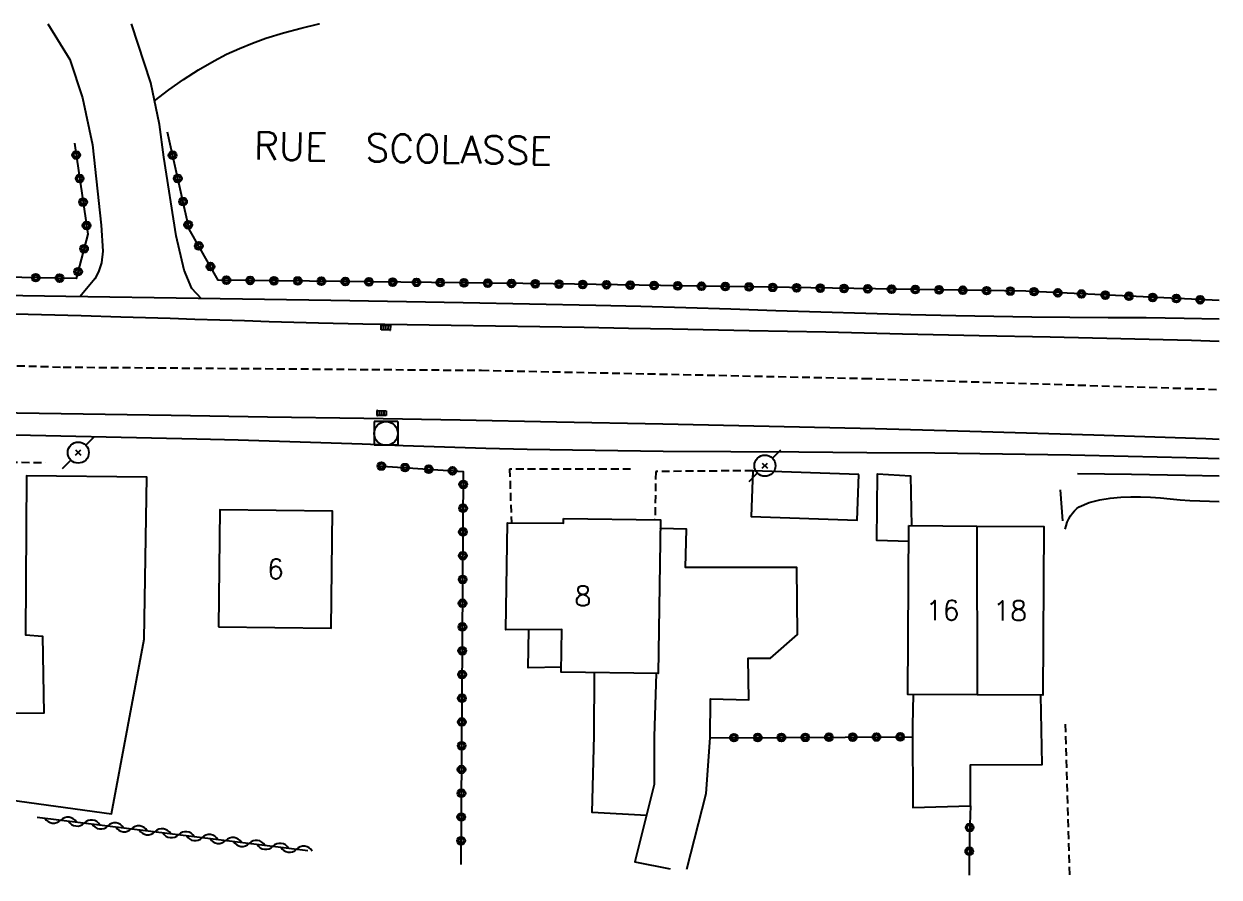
# Model space of a CAD drawing. Header units: millimetres. Extents: x 149000 to 150004, y 153000 to 154002.
# Drawn here: x 149924.5 to 150000, y 153946.1 to 154000 of the extents above; entities that cross this region are included whole.
import ezdxf
from ezdxf.enums import TextEntityAlignment as Align

# ---------------------------------------------------------------- set-up
doc = ezdxf.new("R2010")
doc.units = ezdxf.units.MM
doc.linetypes.add('DASHED', pattern=[0.75, 0.5, -0.25])
doc.layers.get('0').update_dxf_attribs({"linetype": 'CONTINUOUS'})
for name, color, linetype in [('W0001', 6, 'DASHED'), ('W0014', 7, 'CONTINUOUS'), ('W0017', 7, 'CONTINUOUS'), ('W0101', 7, 'CONTINUOUS'), ('W0104', 1, 'CONTINUOUS'), ('W0112', 1, 'DASHED'), ('W0211', 2, 'CONTINUOUS'), ('W0214', 2, 'CONTINUOUS'), ('W0310', 3, 'CONTINUOUS'), ('W0323', 7, 'CONTINUOUS'), ('W0333', 7, 'CONTINUOUS'), ('W0401', 7, 'CONTINUOUS'), ('W0420', 7, 'CONTINUOUS'), ('W0473', 7, 'CONTINUOUS'), ('W0989', 7, 'CONTINUOUS'), ('W0991', 7, 'CONTINUOUS'), ('W1102', 7, 'CONTINUOUS')]:
    doc.layers.add(name, color=color, linetype=linetype)
doc.styles.get("Standard").update_dxf_attribs({"font": 'romans.shx', "width": 0.85})

# ---------------------------------------------------------------- blocks, each defined once
blk = doc.blocks.new('T401')
for p, q in [((-0.3, 0.3), (0, 0.3)), ((-0.3, -0.25), (-0.3, 0.3)), ((-0.3, 0.15), (0, 0.15)), ((-0.3, 0), (0, 0)), ((0, 0.3), (0, -0.25)), ((-0.3, -0.15), (0, -0.15)), ((-0.3, -0.25), (-0.3, -0.3)), ((-0.3, -0.3), (0, -0.3)), ((0, -0.3), (0, -0.25))]:
    blk.add_line(p, q)
blk = doc.blocks.new('T473')
for p, q in [((0.500001, 0.500001), (1.000002, 1.000002)), ((-0.166667, 0.166667), (0.166667, -0.166667)), ((-0.166667, -0.166667), (0.166667, 0.166667)), ((-1.000002, -1.000002), (-0.500001, -0.500001))]:
    blk.add_line(p, q)
blk.add_ellipse((0, 0), major_axis=(0.471405, 0.471405), ratio=1, start_param=5.497787144, end_param=11.780972451)
blk = doc.blocks.new('T420')
for p, q in [((0.75, 0.75), (-0.75, 0.75)), ((-0.75, 0.75), (-0.75, -0.75)), ((0.75, 0.75), (0.75, -0.75)), ((0.75, -0.75), (-0.75, -0.75))]:
    blk.add_line(p, q)
blk.add_ellipse((0, 0), major_axis=(-0.53, 0.53), ratio=1, start_param=3.926991, end_param=10.210176)
blk = doc.blocks.new('t310o')
at = {"color": 0, "linetype": 'Continuous'}
for centre, start, end in [((-0.5, 0.375), 216.8699, 323.1304), ((0.5, -0.375), 36.8699, 143.1303)]:
    blk.add_arc(centre, 0.625, start, end, dxfattribs=at)
blk = doc.blocks.new('t323o')
at = {"color": 0, "linetype": 'Continuous'}
for radius in [0.25, 0.15]:
    blk.add_circle((0, 0), radius, dxfattribs=at)

msp = doc.modelspace()

# ---------------------------------------------------------------- linework, layer by layer
at = {"layer": 'W0001'}
msp.add_lwpolyline([(149897.853, 153979.212), (149927.014, 153978.326), (149953.421, 153978.124), (149977.595, 153977.612), (150000, 153976.915)], dxfattribs=at)
at = {"layer": 'W0014'}
for points in [[(150000, 153981.36), (149997.794, 153981.399), (149995.39, 153981.427), (149992.986, 153981.446), (149990.581, 153981.462), (149988.177, 153981.482), (149985.773, 153981.512), (149983.369, 153981.555), (149980.527, 153981.623), (149977.686, 153981.703), (149974.845, 153981.792), (149972.004, 153981.885), (149969.163, 153981.979), (149966.322, 153982.07), (149963.481, 153982.152), (149960.639, 153982.224), (149952.275, 153982.394), (149943.909, 153982.529), (149935.544, 153982.651), (149927.179, 153982.779), (149923.119, 153982.844)], [(150000, 153979.953), (149998.265, 153980.007), (149993.795, 153980.114), (149989.325, 153980.208), (149984.855, 153980.305), (149980.016, 153980.415), (149975.177, 153980.522), (149970.337, 153980.624), (149965.498, 153980.721), (149962.703, 153980.772), (149959.907, 153980.817), (149957.111, 153980.86), (149954.316, 153980.901), (149951.52, 153980.944), (149948.725, 153980.991), (149945.929, 153981.044), (149943.134, 153981.106), (149941.574, 153981.146), (149940.015, 153981.191), (149938.455, 153981.239), (149936.896, 153981.29), (149935.336, 153981.342), (149933.777, 153981.392), (149932.218, 153981.441), (149930.658, 153981.487), (149928.152, 153981.558), (149925.645, 153981.629), (149923.139, 153981.693)], [(149919.948, 153975.498), (149926.886, 153975.392), (149933.823, 153975.283), (149939.907, 153975.187), (149945.991, 153975.092), (149952.074, 153974.99), (149958.158, 153974.877), (149964.87, 153974.742), (149971.582, 153974.6), (149978.294, 153974.443), (149985.005, 153974.263), (149992.088, 153974.048), (149999.17, 153973.81), (150000, 153973.78)], [(149924.011, 153974.042), (149935.453, 153973.805), (149938.061, 153973.737), (149940.669, 153973.656), (149943.276, 153973.566), (149945.884, 153973.472), (149948.491, 153973.38), (149951.099, 153973.293), (149953.707, 153973.216), (149956.315, 153973.153), (149960.603, 153973.077), (149964.891, 153973.025), (149969.179, 153972.991), (149973.467, 153972.965), (149977.756, 153972.941), (149982.044, 153972.908), (149986.332, 153972.859), (149990.62, 153972.787), (149994.267, 153972.707), (149997.914, 153972.61), (150000, 153972.545)]]:
    msp.add_lwpolyline(points, dxfattribs=at)
at = {"layer": 'W0017'}
for points in [[(149926.046, 154000), (149927.429, 153997.753), (149928.236, 153995.334), (149928.859, 153992.371), (149929.406, 153987.28), (149929.529, 153985.641), (149929.444, 153984.908), (149929.238, 153984.352), (149929.009, 153983.9), (149928.075, 153982.764)], [(149935.759, 153982.639), (149935.132, 153983.3), (149934.65, 153984.448), (149934.139, 153986.624), (149933.366, 153991.59), (149933.094, 153993.643), (149932.557, 153996.283), (149931.331, 154000)]]:
    msp.add_lwpolyline(points, dxfattribs=at)
at = {"layer": 'W0101'}
msp.add_lwpolyline([(149936.814, 153961.924), (149943.934, 153961.839), (149944.022, 153969.232), (149936.902, 153969.317)], close=True, dxfattribs=at)
for points in [[(149958.608, 153968.762), (149964.732, 153968.672), (149964.589, 153958.975), (149958.465, 153959.065), (149958.505, 153961.758), (149958.505, 153961.762), (149958.505, 153961.758), (149954.966, 153961.731), (149955.078, 153968.489), (149958.604, 153968.463), (149958.604, 153968.467)], [(149958.604, 153968.467), (149958.608, 153968.762)], [(149984.721, 153957.628), (149980.34, 153957.658), (149980.414, 153968.313)], [(149980.414, 153968.313), (149984.698, 153968.283)], [(149984.698, 153968.283), (149988.943, 153968.254), (149988.869, 153957.599), (149984.721, 153957.628)]]:
    msp.add_lwpolyline(points, dxfattribs=at)
at = {"layer": 'W0104'}
msp.add_lwpolyline([(149977.255, 153971.55), (149970.556, 153971.782), (149970.456, 153968.89), (149977.155, 153968.658)], close=True, dxfattribs=at)
for points in [[(149980.407, 153967.299), (149980.403, 153967.31), (149978.386, 153967.375), (149978.428, 153971.593), (149980.508, 153971.469), (149980.586, 153968.312), (149980.587, 153968.312)], [(149909.753, 153950.997), (149909.751, 153950.996), (149915.372, 153952.127), (149930.061, 153950.114), (149932.124, 153961.152), (149932.296, 153971.379), (149924.69, 153971.462), (149924.63, 153961.41), (149925.7, 153961.339), (149925.8, 153956.479), (149915.277, 153956.438), (149914.817, 153957.681), (149908.002, 153956.502), (149908.21, 153954.993), (149908.208, 153954.992)], [(149966.389, 153946.62), (149967.603, 153951.393), (149967.867, 153954.917), (149967.884, 153957.375), (149970.316, 153957.314), (149970.274, 153959.946), (149971.685, 153959.951), (149973.37, 153961.449), (149973.336, 153965.681), (149966.315, 153965.661), (149966.369, 153968.092), (149964.724, 153968.137), (149964.724, 153968.147)], [(149958.47, 153959.379), (149958.458, 153959.378), (149956.38, 153959.331), (149956.425, 153961.742), (149956.421, 153961.742)], [(149963.839, 153950.022), (149963.843, 153950.018), (149960.416, 153950.199), (149960.546, 153955.057), (149960.568, 153959.034), (149960.571, 153959.034)], [(149964.451, 153958.977), (149964.334, 153954.988), (149964.328, 153951.972), (149963.102, 153947.087), (149965.334, 153946.641)], [(149980.676, 153957.656), (149980.675, 153957.659), (149980.65, 153955.694), (149980.659, 153950.52), (149984.302, 153950.623), (149984.308, 153953.213), (149988.839, 153953.225), (149988.747, 153957.6), (149988.749, 153957.6)]]:
    msp.add_lwpolyline(points, dxfattribs=at)
at = {"layer": 'W0112'}
for points in [[(149919.139, 153972.384), (149925.889, 153972.299)], [(149962.842, 153971.885), (149955.206, 153971.887), (149955.313, 153968.487)], [(149970.556, 153971.782), (149964.427, 153971.734), (149964.382, 153968.677)], [(149990.289, 153955.767), (149990.559, 153946.119)]]:
    msp.add_lwpolyline(points, dxfattribs=at)
at = {"layer": 'W0211'}
for points in [[(149989.967, 153970.575), (149990.117, 153968.616)], [(149990.291, 153968.087), (149990.343, 153968.311), (149990.417, 153968.528), (149990.511, 153968.737), (149990.626, 153968.936), (149990.738, 153969.098), (149990.864, 153969.252), (149991.009, 153969.39), (149991.175, 153969.504), (149991.8, 153969.781), (149992.461, 153969.948), (149993.128, 153970.042), (149993.79, 153970.107), (149994.417, 153970.143), (149995.045, 153970.143), (149995.672, 153970.115), (149996.297, 153970.066), (149996.918, 153970.009), (149997.539, 153969.952), (149998.161, 153969.904), (149998.785, 153969.875), (150000, 153969.842)]]:
    msp.add_lwpolyline(points, dxfattribs=at)
at = {"layer": 'W0214'}
msp.add_lwpolyline([(150000, 153971.432), (149997.883, 153971.478), (149994.468, 153971.542), (149991.052, 153971.594)], dxfattribs=at)
at = {"layer": 'W0310'}
msp.add_lwpolyline([(149925.368, 153949.9), (149942.456, 153947.792)], dxfattribs=at)
at = {"layer": 'W0323'}
for points in [[(149927.726, 153992.471), (149928.571, 153986.722), (149927.845, 153983.926), (149895.796, 153984.521), (149882.552, 153984.868), (149877.383, 153985.884), (149867.366, 153988.808), (149858.023, 153992.493), (149849.968, 154000)], [(150000, 153982.522), (149987.806, 153983.115), (149957.963, 153983.577), (149936.804, 153983.823), (149934.973, 153987.042), (149933.592, 153993.166)], [(149946.851, 153972.096), (149952.28, 153971.728), (149952.131, 153946.915)], [(149967.867, 153954.917), (149980.651, 153954.975)], [(149984.302, 153950.623), (149984.237, 153948.861), (149984.215, 153946.25)]]:
    msp.add_lwpolyline(points, dxfattribs=at)
at = {"layer": 'W0333'}
msp.add_lwpolyline([(149932.791, 153995.132), (149933.682, 153995.833), (149934.605, 153996.491), (149935.558, 153997.105), (149936.539, 153997.674), (149937.334, 153998.084), (149938.149, 153998.453), (149938.978, 153998.787), (149939.819, 153999.09), (149940.922, 153999.436), (149942.039, 153999.734), (149943.165, 153999.995), (149943.189, 154000)], dxfattribs=at)
at = {"layer": 'W1102'}
msp.add_lwpolyline([(149984.698, 153968.283), (149984.721, 153957.628)], dxfattribs=at)

# ---------------------------------------------------------------- block references
at = {"layer": 'W0310', "rotation": 352.9674413886742}
for p in [(149926.857, 153949.716), (149928.345, 153949.533), (149929.834, 153949.349), (149931.323, 153949.165), (149932.812, 153948.982), (149934.3, 153948.798), (149935.789, 153948.614), (149937.278, 153948.431), (149938.766, 153948.247), (149940.255, 153948.063), (149941.744, 153947.88)]:
    msp.add_blockref('t310o', p, dxfattribs=at)
at = {"layer": 'W0323'}
for p, rotation in [((149927.836, 153991.719), 278.3615822911931), ((149933.922, 153991.703), 102.7079863656434), ((149928.055, 153990.235), 278.3615822911931), ((149934.252, 153990.239), 102.7079863656434), ((149928.273, 153988.751), 278.3615822911931), ((149934.582, 153988.776), 102.7079863656434), ((149928.491, 153987.267), 278.3615822911931), ((149934.912, 153987.313), 102.7079863656434), ((149928.332, 153985.803), 255.4442120664607), ((149935.577, 153985.98), 119.6316600561954), ((149927.955, 153984.352), 255.4442120664607), ((149936.319, 153984.676), 119.6316600561954), ((149925.285, 153983.974), 178.9364075979569), ((149926.785, 153983.946), 178.9364075979569), ((149937.323, 153983.817), 179.3338944775234), ((149938.823, 153983.8), 179.3338944775234), ((149940.323, 153983.782), 179.3338944775234), ((149941.823, 153983.765), 179.3338944775234), ((149943.322, 153983.747), 179.3338944775234), ((149944.822, 153983.73), 179.3338944775234), ((149946.322, 153983.712), 179.3338944775234), ((149947.822, 153983.695), 179.3338944775234), ((149949.322, 153983.677), 179.3338944775234), ((149950.822, 153983.66), 179.3338944775234), ((149952.322, 153983.643), 179.3338944775234), ((149953.822, 153983.625), 179.3338944775234), ((149955.322, 153983.608), 179.3338944775234), ((149956.822, 153983.59), 179.3338944775234), ((149958.321, 153983.571), 179.1130738943711), ((149959.821, 153983.548), 179.1130738943711), ((149961.321, 153983.525), 179.1130738943711), ((149962.821, 153983.502), 179.1130738943711), ((149964.321, 153983.479), 179.1130738943711), ((149965.821, 153983.455), 179.1130738943711), ((149967.32, 153983.432), 179.1130738943711), ((149968.82, 153983.409), 179.1130738943711), ((149970.32, 153983.386), 179.1130738943711), ((149971.82, 153983.362), 179.1130738943711), ((149973.32, 153983.339), 179.1130738943711), ((149974.819, 153983.316), 179.1130738943711), ((149976.319, 153983.293), 179.1130738943711), ((149977.819, 153983.27), 179.1130738943711), ((149979.319, 153983.246), 179.1130738943711), ((149980.819, 153983.223), 179.1130738943711), ((149982.319, 153983.2), 179.1130738943711), ((149983.818, 153983.177), 179.1130738943711), ((149985.318, 153983.154), 179.1130738943711), ((149986.818, 153983.13), 179.1130738943711), ((149988.317, 153983.09), 177.2157306770439), ((149989.816, 153983.017), 177.2157306770439), ((149991.314, 153982.944), 177.2157306770439), ((149992.812, 153982.872), 177.2157306770439), ((149994.31, 153982.799), 177.2157306770439), ((149995.808, 153982.726), 177.2157306770439), ((149997.307, 153982.653), 177.2157306770439), ((149998.805, 153982.58), 177.2157306770439), ((149947.105, 153972.079), 356.1221877260787), ((149948.602, 153971.977), 356.1221877260787), ((149950.099, 153971.876), 356.1221877260787), ((149951.595, 153971.774), 356.1221877260787), ((149952.275, 153970.915), 269.6549922085075), ((149952.266, 153969.415), 269.6549922085075), ((149952.257, 153967.915), 269.6549922085075), ((149952.248, 153966.415), 269.6549922085075), ((149952.239, 153964.915), 269.6549922085075), ((149952.23, 153963.415), 269.6549922085075), ((149952.221, 153961.915), 269.6549922085075), ((149952.212, 153960.415), 269.6549922085075), ((149952.203, 153958.915), 269.6549922085075), ((149952.194, 153957.415), 269.6549922085075), ((149952.185, 153955.915), 269.6549922085075), ((149969.367, 153954.924), 0.2599446505192983), ((149970.867, 153954.931), 0.2599446505192983), ((149972.367, 153954.937), 0.2599446505192983), ((149973.867, 153954.944), 0.2599446505192983), ((149975.367, 153954.951), 0.2599446505192983), ((149976.867, 153954.958), 0.2599446505192983), ((149978.367, 153954.965), 0.2599446505192983), ((149979.867, 153954.971), 0.2599446505192983), ((149952.176, 153954.415), 269.6549922085075), ((149952.167, 153952.915), 269.6549922085075), ((149952.158, 153951.415), 269.6549922085075), ((149952.149, 153949.915), 269.6549922085075), ((149984.251, 153949.25), 267.8873225552354), ((149952.14, 153948.415), 269.6549922085075), ((149984.228, 153947.75), 269.5220687202338)]:
    msp.add_blockref('t323o', p, dxfattribs=dict(at, rotation=rotation))
at = {"layer": 'W0401'}
for p, rotation in [((149947.397, 153980.972), 88.91033825732752), ((149947.114, 153975.273), 269.0724031647208)]:
    msp.add_blockref('T401', p, dxfattribs=dict(at, rotation=rotation))
at = {"layer": 'W0420'}
msp.add_blockref('T420', (149947.4, 153974.138), dxfattribs=at)
at = {"layer": 'W0473'}
for p in [(149927.968, 153972.925), (149971.323, 153972.101)]:
    msp.add_blockref('T473', p, dxfattribs=at)

# ---------------------------------------------------------------- texts
at = {"layer": 'W0989'}
msp.add_text('RUE  SCOLASSE   ', height=1.75, rotation=358.9794, dxfattribs=at).set_placement((149939.044, 153991.436))
at = {"layer": 'W0991'}
for s, p in [('6', (149940.418, 153965.578)), ('8', (149959.831, 153963.869)), ('16', (149982.543, 153962.97)), ('18', (149986.808, 153962.941))]:
    msp.add_text(s, height=1.25, dxfattribs=at).set_placement(p, align=Align.MIDDLE_CENTER)

doc.saveas('drawing.dxf')
